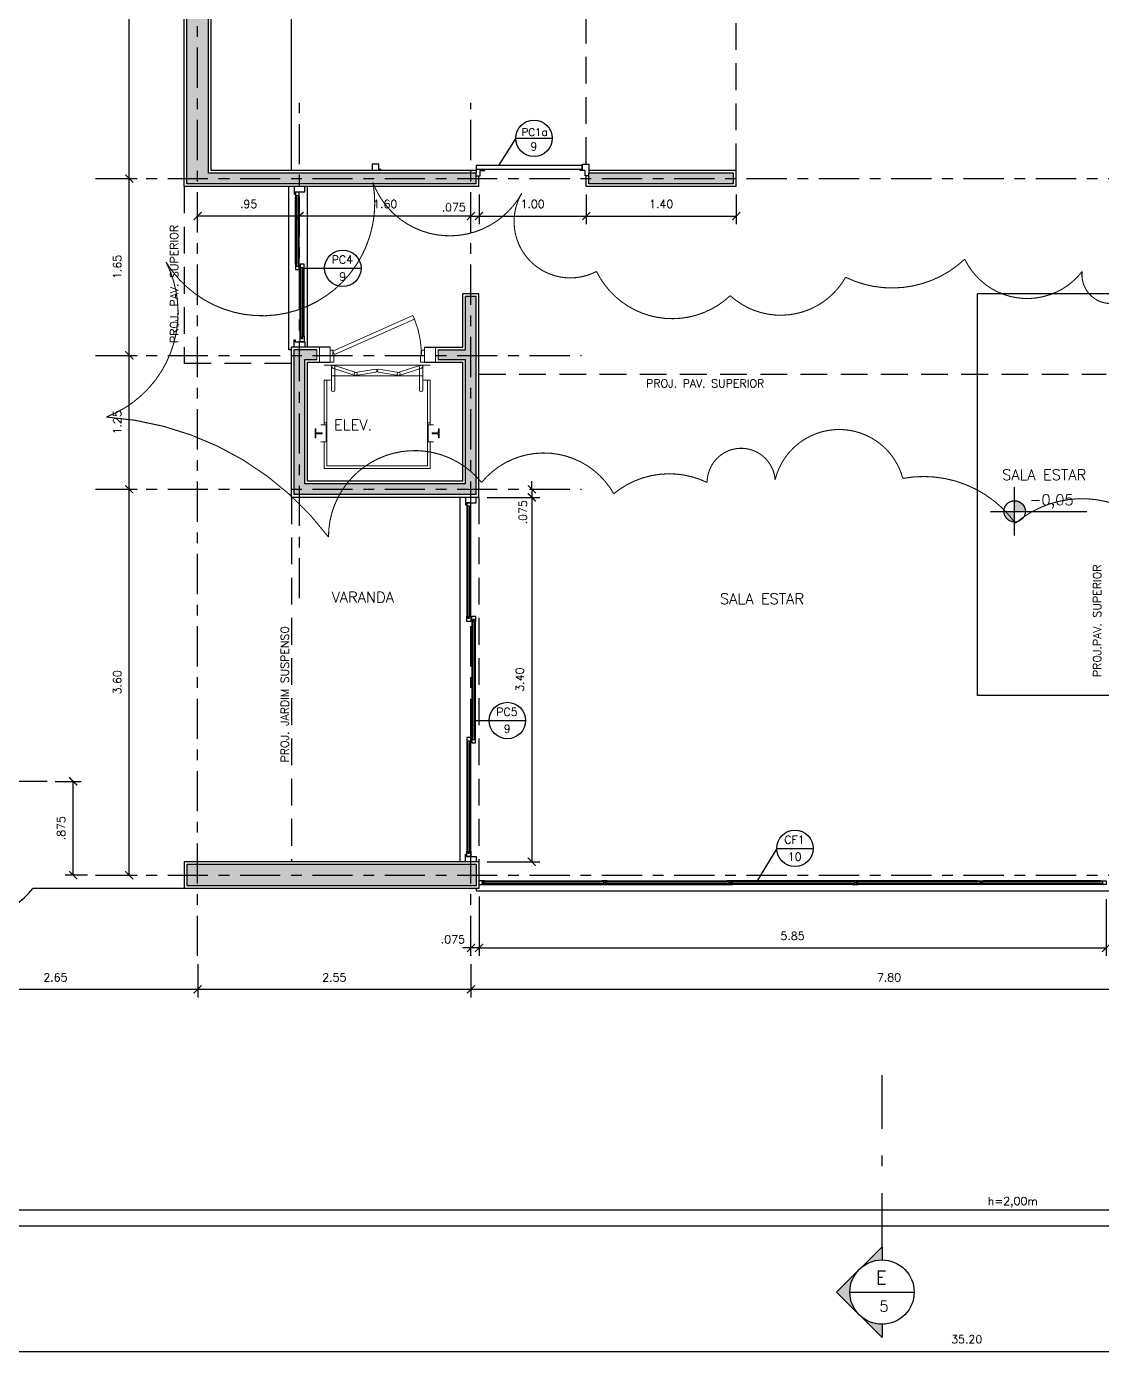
# Model space of a CAD drawing. Header units: millimetres. Extents: x 90.4 to 130, y 123.7 to 148.
# Drawn here: x 101.2 to 111.23, y 123.67 to 136.1 of the extents above; entities that cross this region are included whole.
import ezdxf
from ezdxf.enums import TextEntityAlignment as Align

# ---------------------------------------------------------------- set-up
doc = ezdxf.new("R2010")
doc.units = ezdxf.units.MM
for name, pattern in [('CENTER', [0.6, 0.375, -0.075, 0.075, -0.075]), ('DASHDOT', [1, 0.5, -0.25, 0, -0.25]), ('HIDDEN', [0.375, 0.25, -0.125])]:
    doc.linetypes.add(name, pattern=pattern)
for name, color, linetype in [('ALV', 5, 'Continuous'), ('CAIX', 2, 'Continuous'), ('CAIXN', 7, 'Continuous'), ('COTAS', 1, 'Continuous'), ('EIXOS', 141, 'CENTER'), ('ELEV', 7, 'Continuous'), ('LPROJ', 7, 'HIDDEN'), ('LVISTA02', 1, 'Continuous'), ('NOTAS', 2, 'Continuous'), ('REVEST', 2, 'Continuous'), ('SOLID', 8, 'Continuous'), ('TEXT', 3, 'Continuous')]:
    doc.layers.add(name, color=color, linetype=linetype)
doc.styles.add('100-50', font='romans.shx', dxfattribs={"height": 0.125})
doc.styles.add('60-50', font='romans.shx', dxfattribs={"height": 0.075})
doc.styles.add('80-50', font='romans.shx', dxfattribs={"height": 0.1})
doc.dimstyles.new('50', dxfattribs={"dimtxt": 0.1, "dimasz": 2.5, "dimexe": 1.25, "dimexo": 0.625, "dimgap": 0.075, "dimtad": 1, "dimzin": 0, "dimdsep": 46, "dimtxsty": '60-50', "dimcen": 2.5, "dimclrt": 3, "dimadec": 0, "dimazin": 0, "dimtfac": 1, "dimtmove": 0, "dimatfit": 3, "dimfxl": 1, "dimarcsym": 0})

# ---------------------------------------------------------------- blocks, each defined once
blk = doc.blocks.new('*D2')
at = {"color": 0, "linetype": 'ByBlock'}
blk.add_arc((127.574, 124.912), 0.839, 95.125, 174.875, dxfattribs=at)
for points in [[(127.498, 125.76), (127.499, 125.735), (127.574, 125.751)], [(126.751, 124.986), (126.726, 124.988), (126.735, 124.912)]]:
    blk.add_solid(points, dxfattribs=at)
at = {"layer": 'DEFPOINTS', "color": 0, "linetype": 'ByBlock'}
for p in [(127.574, 134.762), (127.154, 125.638), (127.574, 125.062), (95.974, 124.912), (127.574, 124.912)]:
    blk.add_point(p, dxfattribs=at)
at = {"color": 3, "linetype": 'ByBlock', "insert": (126.901, 125.585), "char_height": 0.075, "attachment_point": 5, "rotation": 45, "style": '60-50'}
blk.add_mtext('90.00°', dxfattribs=at)
blk = doc.blocks.new('_ARCHTICK')
at = {"color": 0, "linetype": 'ByBlock', "const_width": 0.15}
blk.add_lwpolyline([(-0.5, -0.5), (0.5, 0.5)], dxfattribs=at)
blk = doc.blocks.new('*D5')
at = {"color": 0, "linetype": 'ByBlock'}
for p, q in [((105.349, 127.357), (105.349, 127.046)), ((113.149, 127.121), (105.349, 127.121))]:
    blk.add_line(p, q, dxfattribs=at)
at = {"layer": 'DEFPOINTS', "color": 0, "linetype": 'ByBlock'}
for p in [(105.349, 127.607), (105.349, 127.121), (113.149, 126.962)]:
    blk.add_point(p, dxfattribs=at)
at = {"color": 0, "linetype": 'ByBlock', "xscale": 0.075, "yscale": 0.075, "zscale": 0.075, "rotation": 180}
blk.add_blockref('_ARCHTICK', (105.349, 127.121), dxfattribs=at)
at = {"color": 0, "linetype": 'ByBlock', "xscale": 0.075, "yscale": 0.075, "zscale": 0.075}
blk.add_blockref('_ARCHTICK', (113.149, 127.121), dxfattribs=at)
at = {"color": 3, "linetype": 'ByBlock', "insert": (109.249, 127.233), "char_height": 0.075, "attachment_point": 5, "style": '60-50'}
blk.add_mtext('7.80', dxfattribs=at)
blk = doc.blocks.new('*D6')
at = {"color": 0, "linetype": 'ByBlock'}
for p, q in [((102.799, 127.357), (102.799, 127.046)), ((105.349, 127.121), (102.799, 127.121))]:
    blk.add_line(p, q, dxfattribs=at)
at = {"layer": 'DEFPOINTS', "color": 0, "linetype": 'ByBlock'}
for p in [(102.799, 127.607), (105.349, 127.607), (102.799, 127.121)]:
    blk.add_point(p, dxfattribs=at)
at = {"color": 0, "linetype": 'ByBlock', "xscale": 0.075, "yscale": 0.075, "zscale": 0.075, "rotation": 180}
blk.add_blockref('_ARCHTICK', (102.799, 127.121), dxfattribs=at)
at = {"color": 0, "linetype": 'ByBlock', "xscale": 0.075, "yscale": 0.075, "zscale": 0.075}
blk.add_blockref('_ARCHTICK', (105.349, 127.121), dxfattribs=at)
at = {"color": 3, "linetype": 'ByBlock', "insert": (104.074, 127.233), "char_height": 0.075, "attachment_point": 5, "style": '60-50'}
blk.add_mtext('2.55', dxfattribs=at)
blk = doc.blocks.new('*D7')
at = {"color": 0, "linetype": 'ByBlock'}
for p, q in [((100.144, 127.357), (100.144, 127.046)), ((102.799, 127.121), (100.144, 127.121))]:
    blk.add_line(p, q, dxfattribs=at)
at = {"layer": 'DEFPOINTS', "color": 0, "linetype": 'ByBlock'}
for p in [(100.144, 127.607), (102.799, 127.607), (100.144, 127.121)]:
    blk.add_point(p, dxfattribs=at)
at = {"color": 0, "linetype": 'ByBlock', "xscale": 0.075, "yscale": 0.075, "zscale": 0.075, "rotation": 180}
blk.add_blockref('_ARCHTICK', (100.144, 127.121), dxfattribs=at)
at = {"color": 0, "linetype": 'ByBlock', "xscale": 0.075, "yscale": 0.075, "zscale": 0.075}
blk.add_blockref('_ARCHTICK', (102.799, 127.121), dxfattribs=at)
at = {"color": 3, "linetype": 'ByBlock', "insert": (101.472, 127.233), "char_height": 0.075, "attachment_point": 5, "style": '60-50'}
blk.add_mtext('2.65', dxfattribs=at)
blk = doc.blocks.new('*D10')
at = {"color": 0, "linetype": 'ByBlock'}
for p, q in [((92.374, 124.107), (92.374, 123.669)), ((127.574, 124.107), (127.574, 123.669)), ((92.374, 123.744), (127.574, 123.744))]:
    blk.add_line(p, q, dxfattribs=at)
at = {"layer": 'DEFPOINTS', "color": 0, "linetype": 'ByBlock'}
for p in [(92.374, 124.182), (127.574, 124.182), (127.574, 123.744)]:
    blk.add_point(p, dxfattribs=at)
at = {"color": 0, "linetype": 'ByBlock', "xscale": 0.075, "yscale": 0.075, "zscale": 0.075, "rotation": 180}
blk.add_blockref('_ARCHTICK', (92.374, 123.744), dxfattribs=at)
at = {"color": 0, "linetype": 'ByBlock', "xscale": 0.075, "yscale": 0.075, "zscale": 0.075}
blk.add_blockref('_ARCHTICK', (127.574, 123.744), dxfattribs=at)
at = {"color": 3, "linetype": 'ByBlock', "insert": (109.974, 123.857), "char_height": 0.075, "attachment_point": 5, "style": '60-50'}
blk.add_mtext('35.20', dxfattribs=at)
blk = doc.blocks.new('*D46')
at = {"color": 0, "linetype": 'ByBlock'}
for p, q in [((101.92, 131.787), (102.236, 131.787)), ((102.161, 128.187), (102.161, 131.787)), ((101.92, 128.187), (102.236, 128.187))]:
    blk.add_line(p, q, dxfattribs=at)
at = {"layer": 'DEFPOINTS', "color": 0, "linetype": 'ByBlock'}
for p in [(101.845, 131.787), (102.161, 131.787), (101.845, 128.187)]:
    blk.add_point(p, dxfattribs=at)
at = {"color": 0, "linetype": 'ByBlock', "xscale": 0.075, "yscale": 0.075, "zscale": 0.075}
for p, rotation in [((102.161, 131.787), 90), ((102.161, 128.187), 270)]:
    blk.add_blockref('_ARCHTICK', p, dxfattribs=dict(at, rotation=rotation))
at = {"color": 3, "linetype": 'ByBlock', "insert": (102.049, 129.987), "char_height": 0.075, "attachment_point": 5, "rotation": 90, "style": '60-50'}
blk.add_mtext('3.60', dxfattribs=at)
blk = doc.blocks.new('*D47')
at = {"color": 0, "linetype": 'ByBlock'}
for p, q in [((101.92, 133.037), (102.236, 133.037)), ((102.161, 131.787), (102.161, 133.037))]:
    blk.add_line(p, q, dxfattribs=at)
at = {"layer": 'DEFPOINTS', "color": 0, "linetype": 'ByBlock'}
for p in [(101.845, 133.037), (102.161, 133.037), (101.845, 131.787)]:
    blk.add_point(p, dxfattribs=at)
at = {"color": 0, "linetype": 'ByBlock', "xscale": 0.075, "yscale": 0.075, "zscale": 0.075}
for p, rotation in [((102.161, 133.037), 90), ((102.161, 131.787), 270)]:
    blk.add_blockref('_ARCHTICK', p, dxfattribs=dict(at, rotation=rotation))
at = {"color": 3, "linetype": 'ByBlock', "insert": (102.049, 132.412), "char_height": 0.075, "attachment_point": 5, "rotation": 90, "style": '60-50'}
blk.add_mtext('1.25', dxfattribs=at)
blk = doc.blocks.new('*D48')
at = {"color": 0, "linetype": 'ByBlock'}
for p, q in [((101.92, 134.687), (102.236, 134.687)), ((102.161, 133.037), (102.161, 134.687))]:
    blk.add_line(p, q, dxfattribs=at)
at = {"layer": 'DEFPOINTS', "color": 0, "linetype": 'ByBlock'}
for p in [(101.845, 134.687), (102.161, 134.687), (101.845, 133.037)]:
    blk.add_point(p, dxfattribs=at)
at = {"color": 0, "linetype": 'ByBlock', "xscale": 0.075, "yscale": 0.075, "zscale": 0.075}
for p, rotation in [((102.161, 134.687), 90), ((102.161, 133.037), 270)]:
    blk.add_blockref('_ARCHTICK', p, dxfattribs=dict(at, rotation=rotation))
at = {"color": 3, "linetype": 'ByBlock', "insert": (102.049, 133.862), "char_height": 0.075, "attachment_point": 5, "rotation": 90, "style": '60-50'}
blk.add_mtext('1.65', dxfattribs=at)
blk = doc.blocks.new('*D49')
at = {"color": 0, "linetype": 'ByBlock'}
for p, q in [((101.92, 138.687), (102.236, 138.687)), ((102.161, 134.687), (102.161, 138.687))]:
    blk.add_line(p, q, dxfattribs=at)
at = {"layer": 'DEFPOINTS', "color": 0, "linetype": 'ByBlock'}
for p in [(101.845, 138.687), (102.161, 138.687), (101.845, 134.687)]:
    blk.add_point(p, dxfattribs=at)
at = {"color": 0, "linetype": 'ByBlock', "xscale": 0.075, "yscale": 0.075, "zscale": 0.075}
for p, rotation in [((102.161, 138.687), 90), ((102.161, 134.687), 270)]:
    blk.add_blockref('_ARCHTICK', p, dxfattribs=dict(at, rotation=rotation))
at = {"color": 3, "linetype": 'ByBlock', "insert": (102.049, 136.687), "char_height": 0.075, "attachment_point": 5, "rotation": 90, "style": '60-50'}
blk.add_mtext('4.00', dxfattribs=at)
blk = doc.blocks.new('*D51')
at = {"color": 0, "linetype": 'ByBlock'}
for p, q in [((101.471, 129.062), (101.713, 129.062)), ((101.638, 128.187), (101.638, 129.062)), ((101.77, 128.187), (101.563, 128.187))]:
    blk.add_line(p, q, dxfattribs=at)
at = {"layer": 'DEFPOINTS', "color": 0, "linetype": 'ByBlock'}
for p in [(101.396, 129.062), (101.638, 129.062), (101.845, 128.187)]:
    blk.add_point(p, dxfattribs=at)
at = {"color": 0, "linetype": 'ByBlock', "xscale": 0.075, "yscale": 0.075, "zscale": 0.075}
for p, rotation in [((101.638, 129.062), 90), ((101.638, 128.187), 270)]:
    blk.add_blockref('_ARCHTICK', p, dxfattribs=dict(at, rotation=rotation))
at = {"color": 3, "linetype": 'ByBlock', "insert": (101.526, 128.625), "char_height": 0.075, "attachment_point": 5, "rotation": 90, "style": '60-50'}
blk.add_mtext('.875', dxfattribs=at)
blk = doc.blocks.new('*D106')
at = {"color": 0, "linetype": 'ByBlock'}
for p, q in [((105.424, 134.537), (105.424, 134.262)), ((105.349, 134.337), (105.274, 134.337)), ((105.349, 134.337), (105.424, 134.337)), ((105.424, 134.337), (105.499, 134.337))]:
    blk.add_line(p, q, dxfattribs=at)
at = {"layer": 'DEFPOINTS', "color": 0, "linetype": 'ByBlock'}
for p in [(105.349, 134.612), (105.424, 134.612), (105.424, 134.337)]:
    blk.add_point(p, dxfattribs=at)
at = {"color": 0, "linetype": 'ByBlock', "xscale": 0.075, "yscale": 0.075, "zscale": 0.075}
blk.add_blockref('_ARCHTICK', (105.349, 134.337), dxfattribs=at)
at = {"color": 0, "linetype": 'ByBlock', "xscale": 0.075, "yscale": 0.075, "zscale": 0.075, "rotation": 180}
blk.add_blockref('_ARCHTICK', (105.424, 134.337), dxfattribs=at)
at = {"color": 3, "linetype": 'ByBlock', "insert": (105.188, 134.419), "char_height": 0.075, "attachment_point": 5, "style": '60-50'}
blk.add_mtext('.075', dxfattribs=at)
blk = doc.blocks.new('*D107')
at = {"color": 0, "linetype": 'ByBlock'}
for p, q in [((106.424, 134.537), (106.424, 134.262)), ((105.424, 134.337), (106.424, 134.337))]:
    blk.add_line(p, q, dxfattribs=at)
at = {"layer": 'DEFPOINTS', "color": 0, "linetype": 'ByBlock'}
for p in [(105.424, 134.612), (106.424, 134.612), (106.424, 134.337)]:
    blk.add_point(p, dxfattribs=at)
at = {"color": 0, "linetype": 'ByBlock', "xscale": 0.075, "yscale": 0.075, "zscale": 0.075, "rotation": 180}
blk.add_blockref('_ARCHTICK', (105.424, 134.337), dxfattribs=at)
at = {"color": 0, "linetype": 'ByBlock', "xscale": 0.075, "yscale": 0.075, "zscale": 0.075}
blk.add_blockref('_ARCHTICK', (106.424, 134.337), dxfattribs=at)
at = {"color": 3, "linetype": 'ByBlock', "insert": (105.924, 134.449), "char_height": 0.075, "attachment_point": 5, "style": '60-50'}
blk.add_mtext('1.00', dxfattribs=at)
blk = doc.blocks.new('*D108')
at = {"color": 0, "linetype": 'ByBlock'}
for p, q in [((107.824, 134.537), (107.824, 134.262)), ((106.424, 134.337), (107.824, 134.337))]:
    blk.add_line(p, q, dxfattribs=at)
at = {"layer": 'DEFPOINTS', "color": 0, "linetype": 'ByBlock'}
for p in [(106.424, 134.612), (107.824, 134.612), (107.824, 134.337)]:
    blk.add_point(p, dxfattribs=at)
at = {"color": 0, "linetype": 'ByBlock', "xscale": 0.075, "yscale": 0.075, "zscale": 0.075, "rotation": 180}
blk.add_blockref('_ARCHTICK', (106.424, 134.337), dxfattribs=at)
at = {"color": 0, "linetype": 'ByBlock', "xscale": 0.075, "yscale": 0.075, "zscale": 0.075}
blk.add_blockref('_ARCHTICK', (107.824, 134.337), dxfattribs=at)
at = {"color": 3, "linetype": 'ByBlock', "insert": (107.124, 134.449), "char_height": 0.075, "attachment_point": 5, "style": '60-50'}
blk.add_mtext('1.40', dxfattribs=at)
blk = doc.blocks.new('*D109')
at = {"color": 0, "linetype": 'ByBlock'}
blk.add_line((105.349, 134.337), (103.749, 134.337), dxfattribs=at)
at = {"layer": 'DEFPOINTS', "color": 0, "linetype": 'ByBlock'}
for p in [(103.749, 134.337), (103.749, 134.337), (105.349, 134.337)]:
    blk.add_point(p, dxfattribs=at)
at = {"color": 0, "linetype": 'ByBlock', "xscale": 0.075, "yscale": 0.075, "zscale": 0.075, "rotation": 180}
blk.add_blockref('_ARCHTICK', (103.749, 134.337), dxfattribs=at)
at = {"color": 0, "linetype": 'ByBlock', "xscale": 0.075, "yscale": 0.075, "zscale": 0.075}
blk.add_blockref('_ARCHTICK', (105.349, 134.337), dxfattribs=at)
at = {"color": 3, "linetype": 'ByBlock', "insert": (104.549, 134.449), "char_height": 0.075, "attachment_point": 5, "style": '60-50'}
blk.add_mtext('1.60', dxfattribs=at)
blk = doc.blocks.new('*D110')
at = {"color": 0, "linetype": 'ByBlock'}
blk.add_line((103.749, 134.337), (102.799, 134.337), dxfattribs=at)
at = {"layer": 'DEFPOINTS', "color": 0, "linetype": 'ByBlock'}
for p in [(102.799, 134.337), (102.799, 134.337), (103.749, 134.337)]:
    blk.add_point(p, dxfattribs=at)
at = {"color": 0, "linetype": 'ByBlock', "xscale": 0.075, "yscale": 0.075, "zscale": 0.075, "rotation": 180}
blk.add_blockref('_ARCHTICK', (102.799, 134.337), dxfattribs=at)
at = {"color": 0, "linetype": 'ByBlock', "xscale": 0.075, "yscale": 0.075, "zscale": 0.075}
blk.add_blockref('_ARCHTICK', (103.749, 134.337), dxfattribs=at)
at = {"color": 3, "linetype": 'ByBlock', "insert": (103.274, 134.449), "char_height": 0.075, "attachment_point": 5, "style": '60-50'}
blk.add_mtext('.95', dxfattribs=at)
blk = doc.blocks.new('*D111')
at = {"color": 0, "linetype": 'ByBlock'}
for p, q in [((105.917, 131.787), (105.917, 131.862)), ((105.499, 131.712), (105.992, 131.712)), ((105.917, 131.787), (105.917, 131.712)), ((105.917, 131.712), (105.917, 131.637))]:
    blk.add_line(p, q, dxfattribs=at)
at = {"layer": 'DEFPOINTS', "color": 0, "linetype": 'ByBlock'}
for p in [(105.424, 131.712), (105.917, 131.712), (106.381, 131.787)]:
    blk.add_point(p, dxfattribs=at)
at = {"color": 0, "linetype": 'ByBlock', "xscale": 0.075, "yscale": 0.075, "zscale": 0.075}
for p, rotation in [((105.917, 131.787), 270), ((105.917, 131.712), 90)]:
    blk.add_blockref('_ARCHTICK', p, dxfattribs=dict(at, rotation=rotation))
at = {"color": 3, "linetype": 'ByBlock', "insert": (105.833, 131.573), "char_height": 0.075, "attachment_point": 5, "rotation": 90, "style": '60-50'}
blk.add_mtext('.075', dxfattribs=at)
blk = doc.blocks.new('*D112')
at = {"color": 0, "linetype": 'ByBlock'}
for p, q in [((105.917, 131.712), (105.917, 128.312)), ((105.499, 128.312), (105.992, 128.312))]:
    blk.add_line(p, q, dxfattribs=at)
at = {"layer": 'DEFPOINTS', "color": 0, "linetype": 'ByBlock'}
for p in [(105.424, 131.712), (105.424, 128.312), (105.917, 128.312)]:
    blk.add_point(p, dxfattribs=at)
at = {"color": 0, "linetype": 'ByBlock', "xscale": 0.075, "yscale": 0.075, "zscale": 0.075}
for p, rotation in [((105.917, 131.712), 90), ((105.917, 128.312), 270)]:
    blk.add_blockref('_ARCHTICK', p, dxfattribs=dict(at, rotation=rotation))
at = {"color": 3, "linetype": 'ByBlock', "insert": (105.804, 130.012), "char_height": 0.075, "attachment_point": 5, "rotation": 90, "style": '60-50'}
blk.add_mtext('3.40', dxfattribs=at)
blk = doc.blocks.new('*D113')
at = {"color": 0, "linetype": 'ByBlock'}
for p, q in [((111.274, 127.962), (111.274, 127.433)), ((105.424, 127.508), (111.274, 127.508))]:
    blk.add_line(p, q, dxfattribs=at)
at = {"layer": 'DEFPOINTS', "color": 0, "linetype": 'ByBlock'}
for p in [(105.424, 128.062), (111.274, 128.037), (111.274, 127.508)]:
    blk.add_point(p, dxfattribs=at)
at = {"color": 0, "linetype": 'ByBlock', "xscale": 0.075, "yscale": 0.075, "zscale": 0.075, "rotation": 180}
blk.add_blockref('_ARCHTICK', (105.424, 127.508), dxfattribs=at)
at = {"color": 0, "linetype": 'ByBlock', "xscale": 0.075, "yscale": 0.075, "zscale": 0.075}
blk.add_blockref('_ARCHTICK', (111.274, 127.508), dxfattribs=at)
at = {"color": 3, "linetype": 'ByBlock', "insert": (108.349, 127.62), "char_height": 0.075, "attachment_point": 5, "style": '60-50'}
blk.add_mtext('5.85', dxfattribs=at)
blk = doc.blocks.new('*D145')
at = {"color": 0, "linetype": 'ByBlock'}
for p, q in [((105.424, 127.987), (105.424, 127.433)), ((105.349, 127.508), (105.274, 127.508)), ((105.424, 127.508), (105.349, 127.508)), ((105.424, 127.508), (105.349, 127.508)), ((105.424, 127.508), (105.499, 127.508)), ((105.349, 127.437), (105.349, 127.433))]:
    blk.add_line(p, q, dxfattribs=at)
at = {"layer": 'DEFPOINTS', "color": 0, "linetype": 'ByBlock'}
for p in [(105.424, 128.062), (105.349, 127.512), (105.349, 127.508)]:
    blk.add_point(p, dxfattribs=at)
at = {"color": 0, "linetype": 'ByBlock', "xscale": 0.075, "yscale": 0.075, "zscale": 0.075}
blk.add_blockref('_ARCHTICK', (105.349, 127.508), dxfattribs=at)
at = {"color": 0, "linetype": 'ByBlock', "xscale": 0.075, "yscale": 0.075, "zscale": 0.075, "rotation": 180}
blk.add_blockref('_ARCHTICK', (105.424, 127.508), dxfattribs=at)
at = {"color": 3, "linetype": 'ByBlock', "insert": (105.18, 127.588), "char_height": 0.075, "attachment_point": 5, "style": '60-50'}
blk.add_mtext('.075', dxfattribs=at)

msp = doc.modelspace()

# ---------------------------------------------------------------- hatches: boundary and pattern name
at = {"layer": 'NOTAS'}
h = msp.add_hatch(color=1, dxfattribs=at)
h.paths.add_polyline_path([(110.4211, 131.4808), (110.4211, 131.5808), (110.3211, 131.5808, 0.4142136)])
h.paths.add_polyline_path([(110.4211, 131.6808), (110.4211, 131.5808), (110.5211, 131.5808, 0.4142136)])
h = msp.add_hatch(color=1, dxfattribs=at)
h.paths.add_polyline_path([(108.9716, 124.5085), (108.7595, 124.2964), (108.9716, 124.0843, -0.4142136)])
h.paths.add_polyline_path([(108.9716, 124.0843), (109.1837, 123.8721), (109.1837, 123.9964, -0.1989124)])
h.paths.add_polyline_path([(109.1837, 124.5964), (109.1837, 124.7207), (108.9716, 124.5085, -0.1989124)])
at = {"layer": 'SOLID'}
h = msp.add_hatch(color=256, dxfattribs=at)
h.paths.add_polyline_path([(102.8986, 134.7371), (102.8986, 138.6371), (105.3986, 138.6371), (105.3986, 138.7371), (102.6986, 138.7371), (102.6986, 134.6371), (105.3986, 134.6371), (105.3986, 134.7371)])
h.paths.add_polyline_path([(107.7986, 134.6371), (107.7986, 134.7371), (106.4486, 134.7371), (106.4486, 134.6371)])
h.paths.add_polyline_path([(107.7986, 138.6371), (107.7986, 138.7371), (106.4486, 138.7371), (106.4486, 138.6371)])
h.paths.add_polyline_path([(105.2986, 132.9971), (105.2986, 131.8371), (103.7986, 131.8371), (103.7986, 132.9971), (103.9102, 132.9971), (103.9102, 133.0871), (103.6986, 133.0871), (103.6986, 131.7371), (105.3986, 131.7371), (105.3986, 133.5871), (105.2986, 133.5871), (105.2986, 133.0871), (105.0416, 133.0871), (105.0416, 132.9971)])
h.paths.add_polyline_path([(102.6986, 128.2871), (102.6986, 128.0871), (105.3986, 128.0871), (105.3986, 128.2871)])

# ---------------------------------------------------------------- linework, layer by layer
at = {"layer": 'ALV'}
for p, q in [((102.6986, 134.6371), (102.6986, 138.7371)), ((102.8986, 134.7371), (102.8986, 138.6371)), ((105.3986, 134.7371), (102.8986, 134.7371)), ((105.3986, 134.6371), (105.3986, 134.7371)), ((107.7986, 134.7371), (106.4486, 134.7371)), ((106.4486, 134.6371), (106.4486, 134.7371)), ((107.7986, 134.6371), (107.7986, 134.7371)), ((105.3986, 134.6371), (102.6986, 134.6371)), ((107.7986, 134.6371), (106.4486, 134.6371)), ((105.2986, 133.0871), (105.2986, 133.5871)), ((105.3986, 133.5871), (105.2986, 133.5871)), ((105.3986, 131.7371), (105.3986, 133.5871)), ((103.9102, 133.0871), (103.6986, 133.0871)), ((103.6986, 131.7371), (103.6986, 133.0871)), ((105.0416, 133.0871), (105.2986, 133.0871)), ((103.7986, 132.9971), (103.9102, 132.9971)), ((103.7986, 131.8371), (103.7986, 132.9971)), ((105.0416, 132.9971), (105.2986, 132.9971)), ((105.2986, 131.8371), (105.2986, 132.9971)), ((105.2986, 131.8371), (103.7986, 131.8371)), ((105.3986, 131.7371), (103.6986, 131.7371)), ((102.6986, 128.2871), (102.6986, 128.0871)), ((105.3986, 128.2871), (102.6986, 128.2871)), ((105.3986, 128.2871), (105.3986, 128.0871)), ((105.3986, 128.0871), (102.6986, 128.0871))]:
    msp.add_line(p, q, dxfattribs=at)
at = {"layer": 'ALV', "lineweight": 9}
msp.add_line((103.9102, 132.9971), (103.9102, 133.0871), dxfattribs=at)
at = {"layer": 'ALV', "lineweight": 13}
msp.add_line((105.0416, 132.9971), (105.0416, 133.0871), dxfattribs=at)
at = {"layer": 'CAIX'}
for p, q in [((104.4883, 134.8221), (104.4283, 134.8221)), ((104.4283, 134.8221), (104.4283, 134.7621)), ((104.4883, 134.7721), (104.4883, 134.8221)), ((104.5083, 134.7721), (104.4883, 134.7721)), ((104.5083, 134.7621), (104.5083, 134.7721)), ((103.7211, 133.8871), (103.7211, 134.5096)), ((103.7361, 133.8871), (103.7361, 134.5096)), ((103.7661, 133.2146), (103.7661, 133.8371)), ((103.7811, 133.2146), (103.7811, 133.8371)), ((105.3461, 131.6621), (105.3111, 131.6621)), ((105.3111, 131.6621), (105.3111, 131.6121)), ((105.3111, 131.6121), (105.3211, 131.6121)), ((105.3211, 131.6121), (105.3211, 131.6321)), ((105.3211, 131.6321), (105.3361, 131.6321)), ((105.3211, 131.6121), (105.3211, 130.6038)), ((105.3361, 131.6321), (105.3361, 131.6121)), ((105.3361, 131.6121), (105.3361, 130.6038)), ((105.3361, 131.6121), (105.3461, 131.6121)), ((105.3461, 131.6121), (105.3461, 131.6621)), ((105.3661, 129.4704), (105.3661, 130.5538)), ((105.3811, 129.4704), (105.3811, 130.5538)), ((105.3211, 128.4121), (105.3211, 129.4204)), ((105.3361, 128.4121), (105.3361, 129.4204)), ((105.3111, 128.3621), (105.3111, 128.4121)), ((105.3111, 128.4121), (105.3211, 128.4121)), ((105.3461, 128.3621), (105.3111, 128.3621)), ((105.3211, 128.4121), (105.3211, 128.3921)), ((105.3211, 128.3921), (105.3361, 128.3921)), ((105.3361, 128.3921), (105.3361, 128.4121)), ((105.3361, 128.4121), (105.3461, 128.4121)), ((105.3461, 128.4121), (105.3461, 128.3621)), ((105.4236, 128.1346), (105.4236, 128.0996)), ((105.4736, 128.1346), (105.4236, 128.1346)), ((105.4236, 128.0996), (105.4736, 128.0996)), ((105.4536, 128.1096), (105.4536, 128.1246)), ((105.4536, 128.1246), (105.4736, 128.1246)), ((105.4736, 128.1096), (105.4536, 128.1096)), ((105.4736, 128.1246), (105.4736, 128.1346)), ((105.4736, 128.1246), (106.5686, 128.1246)), ((105.4736, 128.1096), (106.5686, 128.1096)), ((105.4736, 128.0996), (105.4736, 128.1096)), ((106.6186, 128.1346), (106.5686, 128.1346)), ((106.5686, 128.1246), (106.5686, 128.1346)), ((106.5886, 128.1246), (106.5686, 128.1246)), ((106.5686, 128.0996), (106.5686, 128.1096)), ((106.5686, 128.1096), (106.5886, 128.1096)), ((106.5686, 128.0996), (106.6186, 128.0996)), ((106.5886, 128.1096), (106.5886, 128.1246)), ((106.5986, 128.1246), (106.6186, 128.1246)), ((106.5986, 128.1096), (106.5986, 128.1246)), ((106.6186, 128.1096), (106.5986, 128.1096)), ((106.6186, 128.1246), (106.6186, 128.1346)), ((106.6186, 128.1246), (107.7386, 128.1246)), ((106.6186, 128.1096), (107.7386, 128.1096)), ((106.6186, 128.0996), (106.6186, 128.1096)), ((107.7886, 128.1346), (107.7386, 128.1346)), ((107.7386, 128.1246), (107.7386, 128.1346)), ((107.7586, 128.1246), (107.7386, 128.1246)), ((107.7386, 128.0996), (107.7386, 128.1096)), ((107.7386, 128.1096), (107.7586, 128.1096)), ((107.7386, 128.0996), (107.7886, 128.0996)), ((107.7586, 128.1096), (107.7586, 128.1246)), ((107.7686, 128.1246), (107.7886, 128.1246)), ((107.7686, 128.1096), (107.7686, 128.1246)), ((107.7886, 128.1096), (107.7686, 128.1096)), ((107.7886, 128.1246), (107.7886, 128.1346)), ((108.9086, 128.1246), (107.7886, 128.1246)), ((108.9086, 128.1096), (107.7886, 128.1096)), ((107.7886, 128.0996), (107.7886, 128.1096)), ((108.9586, 128.1346), (108.9086, 128.1346)), ((108.9086, 128.1246), (108.9086, 128.1346)), ((108.9286, 128.1246), (108.9086, 128.1246)), ((108.9086, 128.0996), (108.9086, 128.1096)), ((108.9086, 128.1096), (108.9286, 128.1096)), ((108.9086, 128.0996), (108.9586, 128.0996)), ((108.9286, 128.1096), (108.9286, 128.1246)), ((108.9386, 128.1246), (108.9586, 128.1246)), ((108.9386, 128.1096), (108.9386, 128.1246)), ((108.9586, 128.1096), (108.9386, 128.1096)), ((108.9586, 128.1246), (108.9586, 128.1346)), ((110.0786, 128.1246), (108.9586, 128.1246)), ((110.0786, 128.1096), (108.9586, 128.1096)), ((108.9586, 128.0996), (108.9586, 128.1096)), ((110.0786, 128.1346), (110.1286, 128.1346)), ((110.0786, 128.1246), (110.0786, 128.1346)), ((110.0986, 128.1246), (110.0786, 128.1246)), ((110.0786, 128.0996), (110.0786, 128.1096)), ((110.0786, 128.1096), (110.0986, 128.1096)), ((110.1286, 128.0996), (110.0786, 128.0996)), ((110.0986, 128.1096), (110.0986, 128.1246)), ((110.1086, 128.1096), (110.1086, 128.1246)), ((110.1086, 128.1246), (110.1286, 128.1246)), ((110.1286, 128.1096), (110.1086, 128.1096)), ((110.1286, 128.1246), (110.1286, 128.1346)), ((111.2236, 128.1246), (110.1286, 128.1246)), ((111.2236, 128.1096), (110.1286, 128.1096)), ((110.1286, 128.0996), (110.1286, 128.1096))]:
    msp.add_line(p, q, dxfattribs=at)
at = {"layer": 'CAIX', "color": 1}
for p, q in [((103.7111, 133.8871), (103.7111, 134.5096)), ((103.7461, 133.8871), (103.7461, 134.5096)), ((103.7561, 133.2146), (103.7561, 133.8371)), ((103.7911, 133.2146), (103.7911, 133.8371)), ((105.4736, 128.1346), (106.5686, 128.1346)), ((105.4736, 128.0996), (106.5686, 128.0996)), ((106.6186, 128.1346), (107.7386, 128.1346)), ((106.6186, 128.0996), (107.7386, 128.0996)), ((108.9086, 128.1346), (107.7886, 128.1346)), ((108.9086, 128.0996), (107.7886, 128.0996)), ((110.0786, 128.1346), (108.9586, 128.1346)), ((110.0786, 128.0996), (108.9586, 128.0996)), ((111.2236, 128.1346), (110.1286, 128.1346)), ((111.2236, 128.0996), (110.1286, 128.0996))]:
    msp.add_line(p, q, dxfattribs=at)
at = {"layer": 'CAIX'}
for points in [[(105.3981, 134.8096), (105.3981, 134.7746), (106.3863, 134.7746), (106.3863, 134.8096)], [(103.7111, 134.5596), (103.7111, 134.5096), (103.7211, 134.5096), (103.7211, 134.5296), (103.7361, 134.5296), (103.7361, 134.5096), (103.7461, 134.5096), (103.7461, 134.5596)], [(103.7461, 133.8371), (103.7461, 133.8871), (103.7361, 133.8871), (103.7361, 133.8671), (103.7211, 133.8671), (103.7211, 133.8871), (103.7111, 133.8871), (103.7111, 133.8371)], [(103.7561, 133.8871), (103.7561, 133.8371), (103.7661, 133.8371), (103.7661, 133.8571), (103.7811, 133.8571), (103.7811, 133.8371), (103.7911, 133.8371), (103.7911, 133.8871)], [(103.7561, 133.1646), (103.7561, 133.2146), (103.7661, 133.2146), (103.7661, 133.1946), (103.7811, 133.1946), (103.7811, 133.2146), (103.7911, 133.2146), (103.7911, 133.1646)], [(105.3361, 130.5838), (105.3361, 130.6038), (105.3461, 130.6038), (105.3461, 130.5538), (105.3111, 130.5538), (105.3111, 130.6038), (105.3211, 130.6038), (105.3211, 130.5838)], [(105.3661, 130.5738), (105.3661, 130.5538), (105.3561, 130.5538), (105.3561, 130.6038), (105.3911, 130.6038), (105.3911, 130.5538), (105.3811, 130.5538), (105.3811, 130.5738)], [(105.3361, 129.4404), (105.3361, 129.4204), (105.3461, 129.4204), (105.3461, 129.4704), (105.3111, 129.4704), (105.3111, 129.4204), (105.3211, 129.4204), (105.3211, 129.4404)], [(105.3661, 129.4504), (105.3661, 129.4704), (105.3561, 129.4704), (105.3561, 129.4204), (105.3911, 129.4204), (105.3911, 129.4704), (105.3811, 129.4704), (105.3811, 129.4504)], [(111.2736, 128.0996), (111.2236, 128.0996), (111.2236, 128.1096), (111.2436, 128.1096), (111.2436, 128.1246), (111.2236, 128.1246), (111.2236, 128.1346), (111.2736, 128.1346)]]:
    msp.add_lwpolyline(points, close=True, dxfattribs=at)
for points in [[(106.4486, 134.7121), (106.4136, 134.7121), (106.4136, 134.7621), (106.3686, 134.7621), (106.3686, 134.7721), (106.3886, 134.7721), (106.3886, 134.8221), (106.4486, 134.8221), (106.4486, 134.7371)], [(105.3986, 134.7121), (105.4336, 134.7121), (105.4336, 134.7621), (105.4786, 134.7621), (105.4786, 134.7721), (105.3986, 134.7721), (105.3986, 134.7371)], [(103.6986, 134.6121), (103.6986, 134.5421), (103.7086, 134.5421), (103.7086, 134.5621), (103.7986, 134.5621), (103.7986, 134.6121)], [(103.6986, 133.1121), (103.6986, 133.1821), (103.7086, 133.1821), (103.7086, 133.1621), (103.7986, 133.1621), (103.7986, 133.1121)], [(105.2986, 131.7121), (105.2986, 131.6421), (105.3086, 131.6421), (105.3086, 131.6621), (105.3986, 131.6621), (105.3986, 131.7121)], [(105.2986, 128.3121), (105.2986, 128.3821), (105.3086, 128.3821), (105.3086, 128.3621), (105.3986, 128.3621), (105.3986, 128.3121)]]:
    msp.add_lwpolyline(points, dxfattribs=at)
at = {"layer": 'CAIXN', "color": 8, "ltscale": 0.5}
for p, q in [((105.7675, 135.0626), (105.6068, 134.8096)), ((105.7675, 135.0626), (106.1075, 135.0626)), ((103.7911, 133.849), (104.3234, 133.849)), ((105.3811, 129.6297), (105.8584, 129.6297)), ((108.2015, 128.4363), (108.0132, 128.1246)), ((108.2015, 128.4363), (108.5415, 128.4363))]:
    msp.add_line(p, q, dxfattribs=at)
for centre in [(105.9375, 135.0626), (104.1534, 133.849), (105.6884, 129.6297), (108.3715, 128.4363)]:
    msp.add_circle(centre, 0.17, dxfattribs=at)
at = {"layer": 'EIXOS'}
for p, q in [((102.7986, 127.4336), (102.7986, 140.1138)), ((103.7486, 130.7701), (103.7486, 135.3944)), ((105.3486, 127.4336), (105.3486, 135.3944)), ((101.8448, 134.6871), (115.3998, 134.6871)), ((101.8448, 133.0371), (106.3814, 133.0371)), ((101.8448, 131.7871), (106.3814, 131.7871)), ((101.3962, 129.0621), (98.3966, 129.0621)), ((101.8448, 128.1871), (116.7406, 128.1871))]:
    msp.add_line(p, q, dxfattribs=at)
at = {"layer": 'ELEV', "color": 8, "lineweight": 0}
for p, q in [((104.807, 133.4075), (104.0615, 133.0756)), ((104.8212, 133.3755), (104.0758, 133.0436)), ((104.8212, 133.3755), (104.807, 133.4075)), ((104.0758, 133.0436), (104.0615, 133.0756)), ((104.8986, 132.9464), (104.0486, 132.9464)), ((104.0776, 132.9319), (104.0776, 132.7114)), ((104.8986, 132.8464), (104.0486, 132.8464)), ((104.0486, 132.8064), (104.0486, 132.7114)), ((104.8986, 132.8064), (104.8986, 132.7114)), ((103.8946, 132.3501), (103.8997, 132.3501)), ((103.8946, 132.3501), (103.8946, 132.2676)), ((103.9007, 132.3492), (103.9029, 132.3135)), ((103.9007, 132.2685), (103.9029, 132.3042)), ((103.9039, 132.3126), (103.9191, 132.3126)), ((103.9039, 132.3051), (103.9191, 132.3051)), ((103.9191, 132.3126), (103.9342, 132.3126)), ((103.9191, 132.3051), (103.9342, 132.3051)), ((103.9342, 132.3134), (103.9342, 132.3126)), ((103.9342, 132.3134), (103.9596, 132.3134)), ((103.9342, 132.3044), (103.9342, 132.3051)), ((103.9342, 132.3044), (103.9596, 132.3044)), ((103.9596, 132.3134), (103.9596, 132.3044)), ((104.0036, 132.3889), (103.9973, 132.3889)), ((104.0036, 132.2289), (104.0036, 132.3889)), ((104.9436, 132.2289), (104.9436, 132.3889)), ((104.9436, 132.3889), (104.95, 132.3889)), ((104.9876, 132.3134), (104.9876, 132.3044)), ((105.013, 132.3134), (104.9876, 132.3134)), ((105.013, 132.3044), (104.9876, 132.3044)), ((105.013, 132.3134), (105.013, 132.3126)), ((105.0282, 132.3126), (105.013, 132.3126)), ((105.0282, 132.3051), (105.013, 132.3051)), ((105.013, 132.3044), (105.013, 132.3051)), ((105.0433, 132.3126), (105.0282, 132.3126)), ((105.0433, 132.3051), (105.0282, 132.3051)), ((105.0466, 132.3492), (105.0443, 132.3135)), ((105.0466, 132.2685), (105.0443, 132.3042)), ((105.0526, 132.3501), (105.0476, 132.3501)), ((105.0526, 132.3501), (105.0526, 132.2676)), ((103.8946, 132.2676), (103.8997, 132.2676)), ((104.0036, 132.2289), (103.9973, 132.2289)), ((104.9436, 132.2289), (104.95, 132.2289)), ((105.0526, 132.2676), (105.0476, 132.2676))]:
    msp.add_line(p, q, dxfattribs=at)
at = {"layer": 'ELEV', "color": 8, "lineweight": 9}
for p, q in [((104.0486, 132.9464), (103.9786, 132.9464)), ((104.2772, 132.8769), (104.0677, 132.9456)), ((104.6701, 132.8769), (104.8796, 132.9456)), ((104.8986, 132.9464), (104.9686, 132.9464)), ((103.9786, 132.8064), (103.9786, 132.4064)), ((103.9786, 132.8064), (104.0486, 132.8064)), ((104.0036, 132.4064), (104.0036, 132.8064)), ((104.2681, 132.8494), (104.0586, 132.9181)), ((104.2703, 132.8774), (104.4568, 132.9083)), ((104.275, 132.8488), (104.4615, 132.8797)), ((104.6723, 132.8488), (104.4858, 132.8797)), ((104.677, 132.8774), (104.4905, 132.9083)), ((104.6791, 132.8494), (104.8887, 132.9181)), ((104.9686, 132.8064), (104.8986, 132.8064)), ((104.9436, 132.8064), (104.9436, 132.4064)), ((104.9686, 132.4064), (104.9686, 132.8064)), ((103.9973, 132.3889), (103.9473, 132.3889)), ((103.9786, 132.4064), (103.9786, 132.3889)), ((103.9786, 132.4064), (104.0036, 132.4064)), ((104.0036, 132.4064), (103.9786, 132.4064)), ((103.9973, 132.2289), (103.9973, 132.3889)), ((104.0036, 132.0071), (104.0036, 132.4064)), ((104.9436, 132.4064), (104.9436, 132.0071)), ((104.9436, 132.4064), (104.9686, 132.4064)), ((104.9686, 132.4064), (104.9436, 132.4064)), ((104.95, 132.2289), (104.95, 132.3889)), ((104.95, 132.3889), (105, 132.3889)), ((104.9686, 132.3889), (104.9686, 132.4064)), ((103.9473, 132.2289), (103.9973, 132.2289)), ((103.9786, 132.2289), (103.9786, 131.9821)), ((105, 132.2289), (104.95, 132.2289)), ((104.9686, 131.9821), (104.9686, 132.2289)), ((103.9786, 131.9821), (104.9686, 131.9821)), ((104.9436, 132.0071), (104.0036, 132.0071))]:
    msp.add_line(p, q, dxfattribs=at)
at = {"layer": 'ELEV', "color": 8, "lineweight": 13}
for p, q in [((104.0486, 132.8064), (104.0486, 132.9464)), ((104.8986, 132.8064), (104.8986, 132.9464))]:
    msp.add_line(p, q, dxfattribs=at)
at = {"layer": 'ELEV', "color": 8, "lineweight": 5}
for p, q in [((104.8696, 132.9319), (104.8696, 132.7114)), ((104.8986, 132.8464), (104.8986, 132.8464))]:
    msp.add_line(p, q, dxfattribs=at)
at = {"layer": 'ELEV', "color": 8, "lineweight": 9}
for points in [[(104.0352, 132.9721), (104.0676, 132.9721, 0.4142136), (104.0706, 132.9751), (104.0706, 133.0401), (104.0606, 133.0401), (104.0606, 133.079, 0.4143224), (104.0546, 133.0851), (104.0416, 133.0851, -0.4142136), (104.0389, 133.0878), (104.0352, 133.0878)], [(104.9166, 132.9721), (104.8796, 132.9721, -0.4142136), (104.8766, 132.9751), (104.8766, 133.0401), (104.8866, 133.0401), (104.8866, 133.079, -0.4143224), (104.8927, 133.0851), (104.9057, 133.0851, 0.4142136), (104.9084, 133.0878), (104.9166, 133.0878)]]:
    msp.add_lwpolyline(points, format="xyb", dxfattribs=at)
at = {"layer": 'ELEV', "color": 8, "lineweight": 0}
for centre, radius, start, end in [((104.0686, 133.0596), 0.8162, 358.77142, 25.22858), ((103.8997, 132.3491), 0.001, 3.607, 90), ((103.9039, 132.3136), 0.001, 183.607, 270), ((103.9039, 132.3041), 0.001, 90, 176.393), ((105.0433, 132.3136), 0.001, 270, 356.393), ((105.0433, 132.3041), 0.001, 3.607, 90), ((105.0476, 132.3491), 0.001, 90, 176.393), ((103.8997, 132.2686), 0.001, 270, 356.393), ((105.0476, 132.2686), 0.001, 183.607, 270)]:
    msp.add_arc(centre, radius, start, end, dxfattribs=at)
at = {"layer": 'ELEV', "color": 8, "lineweight": 9}
for centre, start, end in [((104.0631, 132.9319), 71.83952, 251.9645), ((104.8841, 132.9319), 288.0355, 108.16048), ((104.2727, 132.8631), 99.38654, 279.38654), ((104.2727, 132.8631), 251.71454, 71.83952), ((104.4592, 132.894), 279.38654, 99.38654), ((104.4881, 132.894), 80.61346, 260.61346), ((104.6746, 132.8631), 108.16048, 288.28546), ((104.6746, 132.8631), 260.61346, 80.61346)]:
    msp.add_arc(centre, 0.0145, start, end, dxfattribs=at)
at = {"layer": 'ELEV', "color": 8, "lineweight": 5}
for centre, start, end in [((104.0631, 132.9319), 0, 180), ((104.8841, 132.9319), 359.87502, 180), ((104.0631, 132.7114), 180, 0.12498), ((104.8841, 132.7114), 180, 0.12498)]:
    msp.add_arc(centre, 0.0145, start, end, dxfattribs=at)
at = {"layer": 'LPROJ'}
for p, q in [((106.4236, 134.8221), (106.4236, 138.5521)), ((107.8236, 134.7621), (107.8236, 138.6121)), ((102.6736, 134.6121), (102.6736, 132.9621)), ((103.6736, 132.9621), (102.6736, 132.9621)), ((105.4236, 132.8621), (111.2736, 132.8621)), ((103.6736, 131.7121), (103.6736, 128.3121)), ((105.4236, 131.7121), (105.4236, 128.3121))]:
    msp.add_line(p, q, dxfattribs=at)
at = {"layer": 'LVISTA02'}
for p, q in [((103.6736, 134.7621), (103.6736, 138.6121)), ((103.6486, 133.0871), (103.6486, 134.6121)), ((103.8236, 133.1121), (103.8236, 134.6121)), ((103.8236, 133.1121), (103.8236, 134.6121)), ((113.0636, 133.6121), (110.0736, 133.6121)), ((110.0736, 129.8621), (110.0736, 133.6121)), ((103.6736, 133.0871), (103.6486, 133.0871)), ((105.2486, 128.3121), (105.2486, 131.7121)), ((105.3111, 131.6121), (105.3111, 130.6038)), ((105.3461, 130.6038), (105.3461, 131.6121)), ((105.3561, 130.5538), (105.3561, 129.4704)), ((105.3911, 129.4704), (105.3911, 130.5538)), ((112.4736, 129.8621), (110.0736, 129.8621)), ((105.3111, 129.4204), (105.3111, 128.4121)), ((105.3461, 128.4121), (105.3461, 129.4204)), ((102.6736, 128.0621), (101.2625, 128.0621)), ((105.3986, 128.0621), (105.3986, 128.0371)), ((111.2986, 128.0371), (105.3986, 128.0371))]:
    msp.add_line(p, q, dxfattribs=at)
at = {"layer": 'LVISTA02', "color": 2}
for p, q in [((127.5736, 125.0621), (96.0767, 125.0621)), ((127.5736, 124.9121), (95.9737, 124.9121))]:
    msp.add_line(p, q, dxfattribs=at)
at = {"layer": 'LVISTA02'}
msp.add_arc((100.1445, 129.0621), 1.5, 180, 318.18969, dxfattribs=at)
at = {"layer": 'NOTAS', "color": 1}
for p, q in [((110.4211, 131.3558), (110.4211, 131.8058)), ((110.1961, 131.5808), (111.0956, 131.5808))]:
    msp.add_line(p, q, dxfattribs=at)
at = {"layer": 'NOTAS', "color": 5, "linetype": 'DASHDOT'}
msp.add_line((109.1837, 124.7207), (109.1837, 126.3392), dxfattribs=at)
at = {"layer": 'NOTAS', "color": 1, "ltscale": 0.5}
msp.add_line((108.8837, 124.2964), (109.4837, 124.2964), dxfattribs=at)
at = {"layer": 'NOTAS', "color": 211, "const_width": 0.01}
msp.add_lwpolyline([(109.9558, 133.9343, 0.5597997), (111.051, 133.82, 0.8772389), (111.5659, 133.6893, 0.620366), (111.7784, 133.2892, 0.4856666), (111.865, 132.4703, 0.4216714), (111.6075, 131.5201, 0.3453122), (110.4288, 131.4706, 0.2884632), (109.3781, 131.8888, 0.776724), (108.1863, 131.8761, 0.9655282), (107.5524, 131.8508, 0.2931269), (106.6812, 131.7459, 0.527158), (105.4478, 131.8508, 0.7077788), (104.0196, 131.3414, 0.218483), (101.9469, 132.4616, 0.4443395), (102.5035, 133.9078, 0.8321397), (104.4335, 134.6506, 0.643078), (105.8238, 134.5516, 0.755383), (106.5201, 133.8197, 0.5051013), (107.7679, 133.5938, 0.4828339), (108.844, 133.7655, 0.3114984)], format="xyb", close=True, dxfattribs=at)
at = {"layer": 'NOTAS', "color": 1, "ltscale": 0.5}
msp.add_lwpolyline([(109.1837, 123.9964), (109.1837, 123.8721), (108.7595, 124.2964), (109.1837, 124.7207), (109.1837, 124.5964)], dxfattribs=at)
at = {"layer": 'NOTAS', "color": 2, "ltscale": 0.5}
for centre, radius in [((110.4211, 131.5808), 0.1), ((109.1837, 124.2964), 0.3)]:
    msp.add_circle(centre, radius, dxfattribs=at)
at = {"layer": 'REVEST'}
for p, q in [((102.6736, 134.6121), (102.6736, 138.7621)), ((102.9236, 134.7621), (102.9236, 138.6121)), ((105.3986, 134.7621), (102.9236, 134.7621)), ((105.4236, 134.6121), (105.4236, 134.7121)), ((106.4236, 134.6121), (106.4236, 134.7121)), ((107.8236, 134.7621), (106.4486, 134.7621)), ((107.8236, 134.6121), (107.8236, 134.7621)), ((105.4236, 134.6121), (102.6736, 134.6121)), ((107.8236, 134.6121), (106.4236, 134.6121)), ((105.4236, 133.6121), (105.2736, 133.6121)), ((105.2736, 133.1121), (105.2736, 133.6121)), ((105.4236, 131.7121), (105.4236, 133.6121)), ((103.6736, 131.7121), (103.6736, 133.1121)), ((104.0352, 133.1121), (103.6736, 133.1121)), ((104.9166, 133.1121), (105.2736, 133.1121)), ((103.8236, 131.8621), (103.8236, 132.9721)), ((103.8236, 132.9721), (104.0352, 132.9721)), ((104.9166, 132.9721), (105.2736, 132.9721)), ((105.2736, 131.8621), (105.2736, 132.9721)), ((105.2736, 131.8621), (103.8236, 131.8621)), ((105.4236, 131.7121), (103.6736, 131.7121)), ((105.4236, 128.3121), (102.6736, 128.3121)), ((102.6736, 128.3121), (102.6736, 128.0621)), ((105.4236, 128.3121), (105.4236, 128.0621)), ((105.4236, 128.0621), (102.6736, 128.0621))]:
    msp.add_line(p, q, dxfattribs=at)
at = {"layer": 'REVEST', "lineweight": 9}
for p, q in [((103.9352, 132.9721), (103.9352, 133.1121)), ((104.0352, 132.9721), (104.0352, 133.1121))]:
    msp.add_line(p, q, dxfattribs=at)
at = {"layer": 'REVEST', "lineweight": 13}
for p, q in [((104.9166, 132.9721), (104.9166, 133.1121)), ((105.0166, 132.9721), (105.0166, 133.1121))]:
    msp.add_line(p, q, dxfattribs=at)

# ---------------------------------------------------------------- texts
at = {"layer": 'CAIXN', "color": 2, "ltscale": 0.5, "attachment_point": 5, "style": '60-50'}
for s, insert, char_height in [('PC1a', (105.9425, 135.1195), 0.07), ('9', (105.9357, 134.9858), 0.075), ('PC4', (104.1488, 133.9299), 0.075), ('9', (104.1516, 133.7722), 0.075), ('PC5', (105.6838, 129.7106), 0.075), ('9', (105.6866, 129.5529), 0.075), ('CF1', (108.3669, 128.5172), 0.075), ('10', (108.3697, 128.3595), 0.075)]:
    msp.add_mtext(s, dxfattribs=dict(at, insert=insert, char_height=char_height))
at = {"layer": 'NOTAS', "color": 1, "style": '60-50'}
for s, p in [('PROJ. PAV. SUPERIOR', (102.6161, 133.1513)), ('PROJ.PAV. SUPERIOR', (111.228, 130.0343)), ('PROJ. JARDIM SUSPENSO', (103.6486, 129.238))]:
    msp.add_text(s, height=0.075, rotation=90, dxfattribs=at).set_placement(p)
for s, p in [('PROJ. PAV. SUPERIOR', (106.9829, 132.7375)), ('h=2,00m', (110.1704, 125.1091))]:
    msp.add_text(s, height=0.075, dxfattribs=at).set_placement(p)
at = {"layer": 'NOTAS', "color": 3, "style": '80-50'}
msp.add_text('-0,05', height=0.1, dxfattribs=at).set_placement((110.5602, 131.6399))
at = {"layer": 'NOTAS', "color": 5, "ltscale": 0.5, "style": '100-50'}
msp.add_text('E', height=0.125, dxfattribs=at).set_placement((109.125, 124.371))
at = {"layer": 'NOTAS', "color": 2, "ltscale": 0.5, "style": '100-50'}
msp.add_text('5', height=0.1, dxfattribs=at).set_placement((109.2026, 124.1153), align=Align.CENTER)
at = {"layer": 'TEXT', "style": '80-50'}
for s, p in [('ELEV.', (104.0711, 132.3375)), ('SALA ESTAR', (110.3044, 131.8723)), ('VARANDA', (104.0482, 130.7303)), ('SALA ESTAR', (107.6723, 130.7163))]:
    msp.add_text(s, height=0.1, dxfattribs=at).set_placement(p)

# ---------------------------------------------------------------- dimensions: what is measured, and where the dimension line sits
at = {"layer": 'COTAS'}
for base, p1, p2, override, picture, middle in [((102.1614, 138.6871), (101.8448, 134.6871), (101.8448, 138.6871), {"dimasz": 0.075, "dimexe": 0.075, "dimexo": 0.075, "dimzin": 4, "dimblk1": 'ARCHTICK', "dimblk2": 'ARCHTICK', "dimsah": 1, "dimse1": 1, "dimtmove": 2}, '*D49', (102.0489, 136.6871)), ((102.1614, 134.6871), (101.8448, 133.0371), (101.8448, 134.6871), {"dimasz": 0.075, "dimexe": 0.075, "dimexo": 0.075, "dimzin": 4, "dimblk1": 'ARCHTICK', "dimblk2": 'ARCHTICK', "dimsah": 1, "dimse1": 1, "dimtmove": 2}, '*D48', (102.0489, 133.8621)), ((102.1614, 133.0371), (101.8448, 131.7871), (101.8448, 133.0371), {"dimasz": 0.075, "dimexe": 0.075, "dimexo": 0.075, "dimzin": 4, "dimblk1": 'ARCHTICK', "dimblk2": 'ARCHTICK', "dimsah": 1, "dimse1": 1, "dimtmove": 2}, '*D47', (102.0489, 132.4121)), ((102.1614, 131.7871), (101.8448, 128.1871), (101.8448, 131.7871), {"dimasz": 0.075, "dimexe": 0.075, "dimexo": 0.075, "dimzin": 4, "dimblk1": 'ARCHTICK', "dimblk2": 'ARCHTICK', "dimsah": 1, "dimtmove": 2}, '*D46', (102.0489, 129.9871)), ((105.9169, 128.3121), (105.4236, 131.7121), (105.4236, 128.3121), {"dimasz": 0.075, "dimexe": 0.075, "dimexo": 0.075, "dimzin": 4, "dimblk1": 'ARCHTICK', "dimblk2": 'ARCHTICK', "dimsah": 1, "dimse1": 1, "dimtofl": 0, "dimtmove": 2}, '*D112', (105.8044, 130.0121)), ((101.6385, 129.0621), (101.8448, 128.1871), (101.3962, 129.0621), {"dimasz": 0.075, "dimexe": 0.075, "dimexo": 0.075, "dimdec": 3, "dimzin": 4, "dimblk1": 'ARCHTICK', "dimblk2": 'ARCHTICK', "dimsah": 1, "dimtmove": 2}, '*D51', (101.526, 128.6246))]:
    dim = msp.add_linear_dim(base=base, p1=p1, p2=p2, angle=90, dimstyle='50', override=override, dxfattribs=at)
    dim.commit()
    dim.dimension.update_dxf_attribs({"geometry": picture, "text_midpoint": middle})
dim = msp.add_angular_dim_2l(base=(127.1543, 125.6385), line1=((127.5736, 125.0621), (127.5736, 134.7621)), line2=((127.5736, 124.9121), (95.9737, 124.9121)), dimstyle='50', override={"dimasz": 0.075, "dimexe": 0.075, "dimexo": 0.25, "dimzin": 4, "dimadec": 2, "dimazin": 1, "dimtmove": 2}, dxfattribs=at)
dim.commit()
dim.dimension.update_dxf_attribs({"geometry": '*D2', "text_midpoint": (126.901, 125.5847)})
dim = msp.add_linear_dim(base=(105.4236, 134.3368), p1=(105.3486, 134.6121), p2=(105.4236, 134.6121), text='.075', dimstyle='50', override={"dimasz": 0.075, "dimexe": 0.075, "dimexo": 0.075, "dimzin": 4, "dimblk1": 'ARCHTICK', "dimblk2": 'ARCHTICK', "dimsah": 1, "dimse1": 1, "dimtofl": 0, "dimtmove": 2}, dxfattribs=at)
dim.commit()
dim.dimension.update_dxf_attribs({"geometry": '*D106', "text_midpoint": (105.1877, 134.4192), "dimtype": 160})
for base, p1, p2, override, picture, middle in [((106.4236, 134.3368), (105.4236, 134.6121), (106.4236, 134.6121), {"dimasz": 0.075, "dimexe": 0.075, "dimexo": 0.075, "dimzin": 4, "dimblk1": 'ARCHTICK', "dimblk2": 'ARCHTICK', "dimsah": 1, "dimse1": 1, "dimtofl": 0, "dimtmove": 2}, '*D107', (105.9236, 134.4493)), ((107.8236, 134.3368), (106.4236, 134.6121), (107.8236, 134.6121), {"dimasz": 0.075, "dimexe": 0.075, "dimexo": 0.075, "dimzin": 4, "dimblk1": 'ARCHTICK', "dimblk2": 'ARCHTICK', "dimsah": 1, "dimse1": 1, "dimtofl": 0, "dimtmove": 2}, '*D108', (107.1236, 134.4493)), ((102.7986, 134.3368), (103.7486, 134.3368), (102.7986, 134.3368), {"dimasz": 0.075, "dimexe": 0.075, "dimexo": 0.075, "dimzin": 4, "dimblk1": 'ARCHTICK', "dimblk2": 'ARCHTICK', "dimsah": 1, "dimse1": 1, "dimtofl": 0, "dimtmove": 2}, '*D110', (103.2736, 134.4493)), ((103.7486, 134.3368), (105.3486, 134.3368), (103.7486, 134.3368), {"dimasz": 0.075, "dimexe": 0.075, "dimexo": 0.075, "dimzin": 4, "dimblk1": 'ARCHTICK', "dimblk2": 'ARCHTICK', "dimsah": 1, "dimse1": 1, "dimtofl": 0, "dimtmove": 2}, '*D109', (104.5486, 134.4493)), ((111.2736, 127.5079), (105.4236, 128.0621), (111.2736, 128.0371), {"dimasz": 0.075, "dimexe": 0.075, "dimexo": 0.075, "dimzin": 4, "dimblk1": 'ARCHTICK', "dimblk2": 'ARCHTICK', "dimsah": 1, "dimse1": 1, "dimtofl": 0, "dimtmove": 2}, '*D113', (108.3486, 127.6204)), ((100.1445, 127.121), (102.7986, 127.6075), (100.1445, 127.6075), {"dimasz": 0.075, "dimexe": 0.075, "dimexo": 0.25, "dimzin": 4, "dimblk1": 'ARCHTICK', "dimblk2": 'ARCHTICK', "dimsah": 1, "dimse1": 1, "dimtmove": 2}, '*D7', (101.4716, 127.2335)), ((102.7986, 127.121), (105.3486, 127.6075), (102.7986, 127.6075), {"dimasz": 0.075, "dimexe": 0.075, "dimexo": 0.25, "dimzin": 4, "dimblk1": 'ARCHTICK', "dimblk2": 'ARCHTICK', "dimsah": 1, "dimse1": 1, "dimtmove": 2}, '*D6', (104.0736, 127.2335)), ((105.3486, 127.121), (113.1486, 126.9618), (105.3486, 127.6075), {"dimasz": 0.075, "dimexe": 0.075, "dimexo": 0.25, "dimzin": 4, "dimblk1": 'ARCHTICK', "dimblk2": 'ARCHTICK', "dimsah": 1, "dimse1": 1, "dimtmove": 2}, '*D5', (109.2486, 127.2335)), ((127.5736, 123.7444), (92.3736, 124.1823), (127.5736, 124.1823), {"dimasz": 0.075, "dimexe": 0.075, "dimexo": 0.075, "dimzin": 4, "dimblk1": 'ARCHTICK', "dimblk2": 'ARCHTICK', "dimsah": 1, "dimtmove": 2}, '*D10', (109.9736, 123.8569))]:
    dim = msp.add_linear_dim(base=base, p1=p1, p2=p2, dimstyle='50', override=override, dxfattribs=at)
    dim.commit()
    dim.dimension.update_dxf_attribs({"geometry": picture, "text_midpoint": middle})
dim = msp.add_linear_dim(base=(105.9169, 131.7121), p1=(106.3814, 131.7871), p2=(105.4236, 131.7121), angle=90, text='.075', dimstyle='50', override={"dimasz": 0.075, "dimexe": 0.075, "dimexo": 0.075, "dimzin": 4, "dimblk1": 'ARCHTICK', "dimblk2": 'ARCHTICK', "dimsah": 1, "dimse1": 1, "dimtofl": 0, "dimtmove": 2}, dxfattribs=at)
dim.commit()
dim.dimension.update_dxf_attribs({"geometry": '*D111', "text_midpoint": (105.8326, 131.5726), "dimtype": 160})
dim = msp.add_linear_dim(base=(105.3486, 127.5079), p1=(105.4236, 128.0621), p2=(105.3486, 127.5116), dimstyle='50', override={"dimasz": 0.075, "dimexe": 0.075, "dimexo": 0.075, "dimdec": 3, "dimzin": 4, "dimblk1": 'ARCHTICK', "dimblk2": 'ARCHTICK', "dimsah": 1, "dimtmove": 2}, dxfattribs=at)
dim.commit()
dim.dimension.update_dxf_attribs({"geometry": '*D145', "text_midpoint": (105.1798, 127.5881), "dimtype": 160})

doc.saveas('drawing.dxf')
